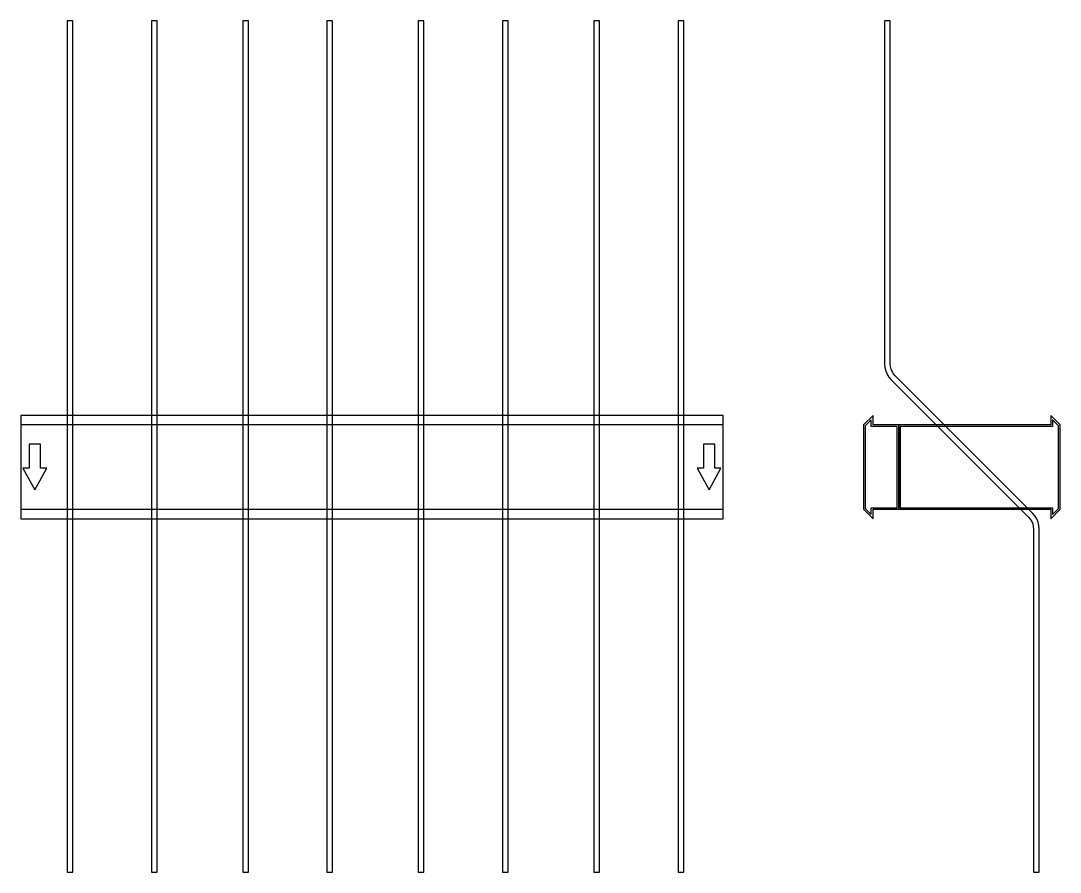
# Model space of a CAD drawing. Extents: x 0 to 1480, y -577 to 635.
import ezdxf

# ---------------------------------------------------------------- set-up
doc = ezdxf.new("R2010")
doc.units = 0
doc.layers.add('Halfen', color=7, linetype='CONTINUOUS')

msp = doc.modelspace()

# ---------------------------------------------------------------- linework, layer by layer
at = {"layer": 'Halfen', "color": 7}
for points in [[(74, -576.569), (74, 635.197), (66, 635.197), (66, -576.569)], [(194, -576.569), (194, 635.197), (186, 635.197), (186, -576.569)], [(324, -576.569), (324, 635.197), (316, 635.197), (316, -576.569)], [(444, -576.569), (444, 635.197), (436, 635.197), (436, -576.569)], [(574, -576.569), (574, 635.197), (566, 635.197), (566, -576.569)], [(694, -576.569), (694, 635.197), (686, 635.197), (686, -576.569)], [(824, -576.569), (824, 635.197), (816, 635.197), (816, -576.569)], [(944, -576.569), (944, 635.197), (936, 635.197), (936, -576.569)], [(1450, -576.569), (1450, -88.284), (1449.606, -83.278), (1448.434, -78.396), (1446.512, -73.757), (1443.889, -69.475), (1440.627, -65.657), (1245.029, 129.941), (1242.584, 132.805), (1240.616, 136.016), (1239.175, 139.495), (1238.295, 143.157), (1238, 146.912), (1238, 635.197), (1230, 635.197), (1230, 146.912), (1230.394, 141.906), (1231.566, 137.023), (1233.488, 132.384), (1236.111, 128.103), (1239.373, 124.284), (1434.971, -71.314), (1437.416, -74.177), (1439.384, -77.388), (1440.825, -80.868), (1441.705, -84.53), (1442, -88.284), (1442, -576.569)], [(0, -73.5), (1000, -73.5), (1000, 73.5), (0, 73.5)], [(0, -60), (1000, -60), (1000, 60), (0, 60)], [(1250, -60), (1250, 60), (1213.5, 60), (1213.5, 73.5), (1200, 60), (1200, -60), (1213.5, -73.5), (1213.5, -60)], [(1248, -58), (1248, 58), (1211, 58), (1211, 67.25), (1202.5, 58.75), (1202.5, -58.75), (1211, -67.25), (1211, -58)], [(1480, -60), (1480, 60), (1466.5, 73.5), (1466.5, 60), (1250, 60), (1250, -60), (1466.5, -60), (1466.5, -73.5)], [(1477.5, -58.75), (1477.5, 58.75), (1469, 67.25), (1469, 58), (1252, 58), (1252, -58), (1469, -58), (1469, -67.25)], [(20, -32.5), (37, -1.5), (28, -1.5), (28, 32.5), (12, 32.5), (12, -1.5), (3, -1.5)], [(980, -32.5), (997, -1.5), (988, -1.5), (988, 32.5), (972, 32.5), (972, -1.5), (963, -1.5)]]:
    msp.add_lwpolyline(points, close=True, dxfattribs=at)

doc.saveas('drawing.dxf')
